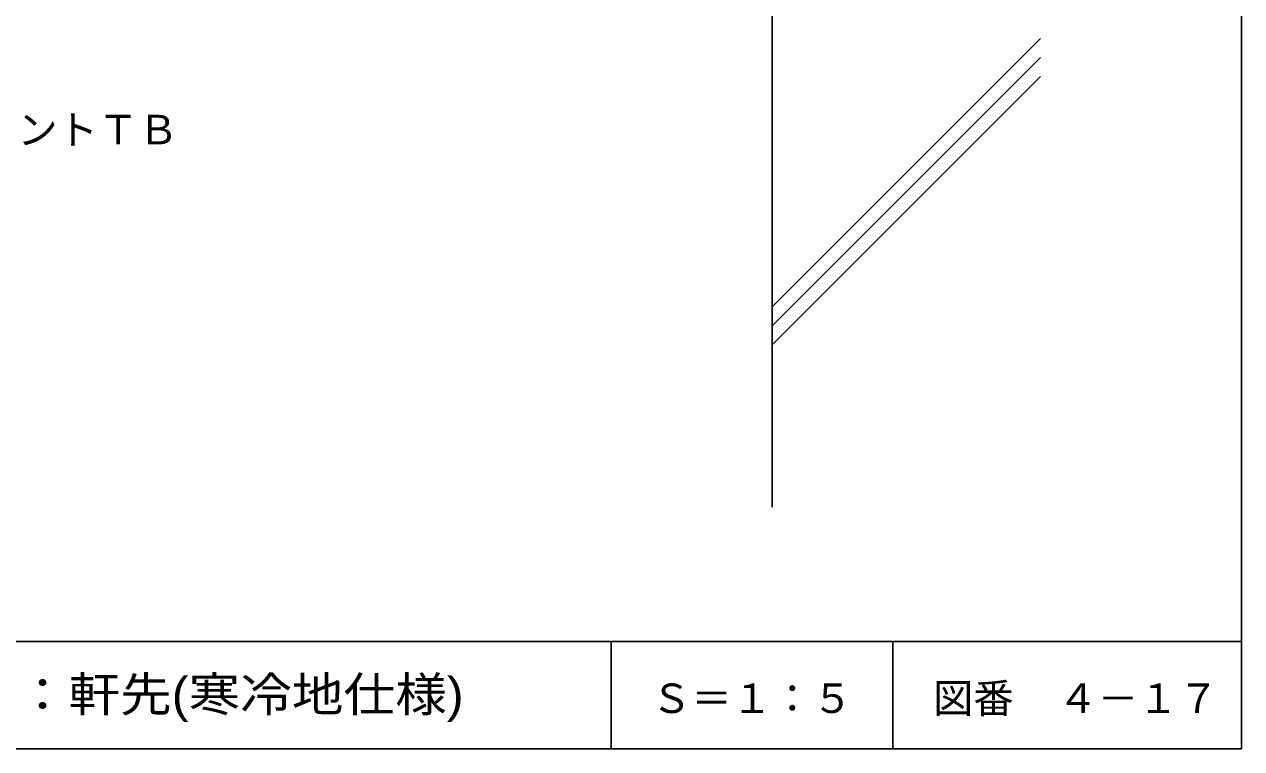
# Model space of a CAD drawing. Units: millimetres, scale not verified. Extents: x -433 to 367, y -619 to 611.
# Drawn here: x -86.9 to 366.8, y 21.5 to 291.6 of the extents above; entities that cross this region are included whole.
import ezdxf
from ezdxf.enums import TextEntityAlignment as Align

# ---------------------------------------------------------------- set-up
doc = ezdxf.new("R2010")
doc.units = ezdxf.units.MM
doc.header["$LTSCALE"] = 5
for name, color, linetype in [('2-4_out line', 2, 'Continuous'), ('2-A_moji', 7, 'Continuous'), ('2-E_con他', 4, 'Continuous'), ('F-2', 7, 'Continuous'), ('F-5', 6, 'Continuous'), ('F-7', 1, 'Continuous'), ('F-A', 7, 'Continuous')]:
    doc.layers.add(name, color=color, linetype=linetype)
doc.styles.add('HG丸ｺﾞｼｯｸM-PRO', font='')
doc.styles.add('ＭＳ ゴシック', font='')
doc.styles.get('HG丸ｺﾞｼｯｸM-PRO').set_extended_font_data('HG丸ｺﾞｼｯｸM-PRO')
doc.styles.get('ＭＳ ゴシック').set_extended_font_data('MS Gothic')

msp = doc.modelspace()

# ---------------------------------------------------------------- linework, layer by layer
at = {"layer": '2-4_out line'}
msp.add_line((191.803, 332.086), (191.803, 111.466), dxfattribs=at)
at = {"layer": '2-E_con他'}
for p, q in [((191.803, 186.253), (291.803, 286.253)), ((191.803, 179.182), (291.803, 279.182)), ((191.803, 172.111), (291.803, 272.111))]:
    msp.add_line(p, q, dxfattribs=at)
at = {"layer": 'F-2'}
for p, q in [((131.803, 61.466), (131.803, 21.466)), ((236.803, 61.466), (236.803, 21.466))]:
    msp.add_line(p, q, dxfattribs=at)
at = {"layer": 'F-5'}
msp.add_line((-433.197, 61.466), (366.803, 61.466), dxfattribs=at)
at = {"layer": 'F-7'}
msp.add_line((-433.197, 21.466), (366.803, 21.466), dxfattribs=at)
msp.add_lwpolyline([(-433.197, 611.466), (366.803, 611.466), (366.803, 21.466)], dxfattribs=at)

# ---------------------------------------------------------------- texts
at = {"layer": '2-A_moji', "style": 'ＭＳ ゴシック'}
msp.add_text('ロンシーラントＴＢ', height=11, dxfattribs=at).set_placement((-164.462, 243.526), align=Align.BOTTOM_LEFT)
at = {"layer": 'F-A', "style": 'HG丸ｺﾞｼｯｸM-PRO', "width": 1.1}
msp.add_text('部位：軒先(寒冷地仕様)', height=12.83, dxfattribs=at).set_placement((-128.197, 31.466), align=Align.BOTTOM_LEFT)
at = {"layer": 'F-A', "style": 'HG丸ｺﾞｼｯｸM-PRO'}
for s, p in [('Ｓ＝１：５', (146.803, 31.466)), ('図番', (251.803, 31.466)), ('４－１７', (298.221, 31.466))]:
    msp.add_text(s, height=11, dxfattribs=at).set_placement(p, align=Align.BOTTOM_LEFT)

doc.saveas('drawing.dxf')
